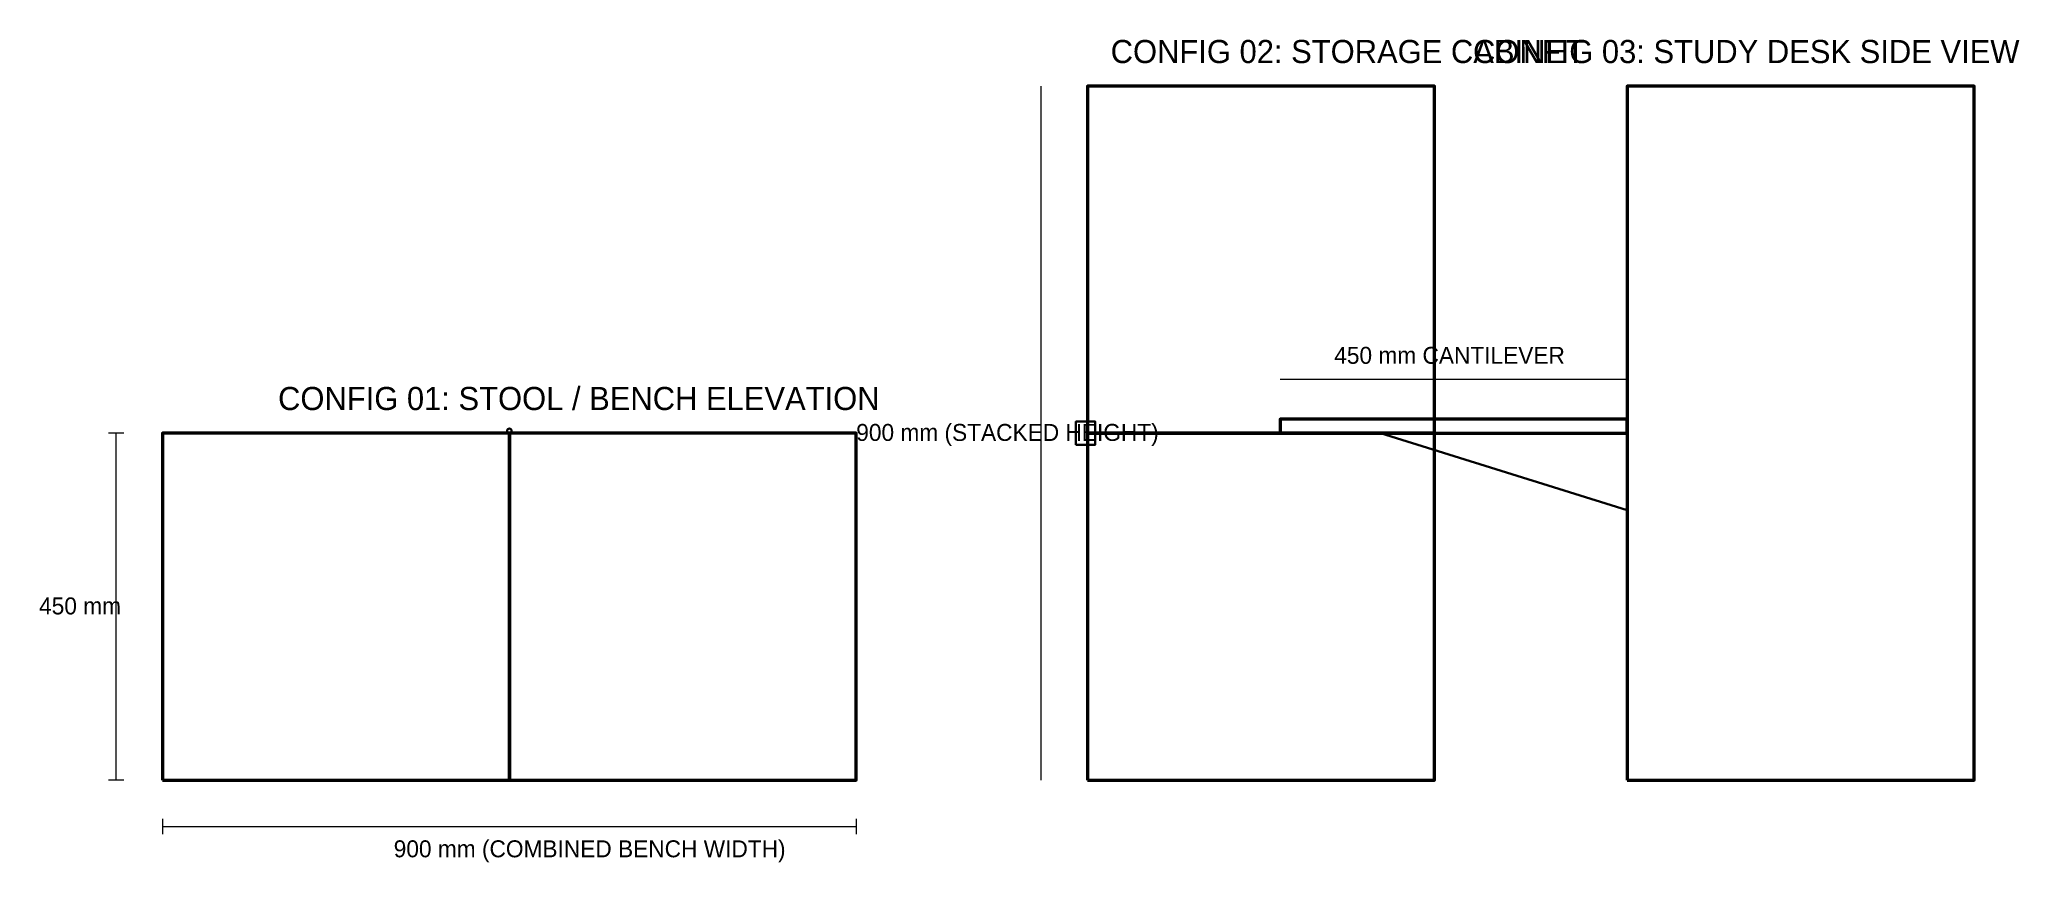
# Model space of a CAD drawing. Header units: metres. Extents: x -159 to 2409, y -107 to 960.
import ezdxf

# ---------------------------------------------------------------- set-up
doc = ezdxf.new("R2010")
doc.units = ezdxf.units.M
for name, color, linetype, lineweight in [('DIMENSIONS', 3, 'Continuous', 18), ('HARDWARE', 1, 'Continuous', 35), ('OUTLINE', 7, 'Continuous', 50), ('TEXT_LABELS', 2, 'Continuous', 25)]:
    doc.layers.add(name, color=color, linetype=linetype, lineweight=lineweight)

msp = doc.modelspace()

# ---------------------------------------------------------------- linework, layer by layer
at = {"layer": 'DIMENSIONS'}
for p, q in [((1140, 0), (1140, 900)), ((1450, 520), (1900, 520)), ((-50, 450), (-70, 450)), ((-60, 0), (-60, 450)), ((-50, 0), (-70, 0)), ((0, -50), (0, -70)), ((900, -50), (900, -70)), ((0, -60), (900, -60))]:
    msp.add_line(p, q, dxfattribs=at)
at = {"layer": 'HARDWARE'}
for p, q in [((430, 450), (470, 450)), ((1580, 450), (1900, 350))]:
    msp.add_line(p, q, dxfattribs=at)
msp.add_lwpolyline([(1185, 435), (1210, 435), (1210, 465), (1185, 465), (1185, 435)], dxfattribs=at)
msp.add_circle((450, 453), 3, dxfattribs=at)
at = {"layer": 'OUTLINE'}
for points in [[(1200, 450), (1650, 450), (1650, 900), (1200, 900), (1200, 450)], [(1900, 0), (2350, 0), (2350, 900), (1900, 900), (1900, 0)], [(1450, 450), (1900, 450), (1900, 468), (1450, 468), (1450, 450)], [(0, 0), (450, 0), (450, 450), (0, 450), (0, 0)], [(450, 0), (900, 0), (900, 450), (450, 450), (450, 0)], [(1200, 0), (1650, 0), (1650, 450), (1200, 450), (1200, 0)]]:
    msp.add_lwpolyline(points, dxfattribs=at)

# ---------------------------------------------------------------- texts
at = {"layer": 'TEXT_LABELS'}
for s, height, p in [('CONFIG 02: STORAGE CABINET', 30, (1230, 930)), ('CONFIG 03: STUDY DESK SIDE VIEW', 30, (1700, 930)), ('450 mm CANTILEVER', 22, (1520, 540)), ('CONFIG 01: STOOL / BENCH ELEVATION', 30, (150, 480)), ('900 mm (STACKED HEIGHT)', 22, (900, 440)), ('450 mm', 22, (-160, 215)), ('900 mm (COMBINED BENCH WIDTH)', 22, (300, -100))]:
    msp.add_text(s, height=height, dxfattribs=at).set_placement(p)

doc.saveas('drawing.dxf')
